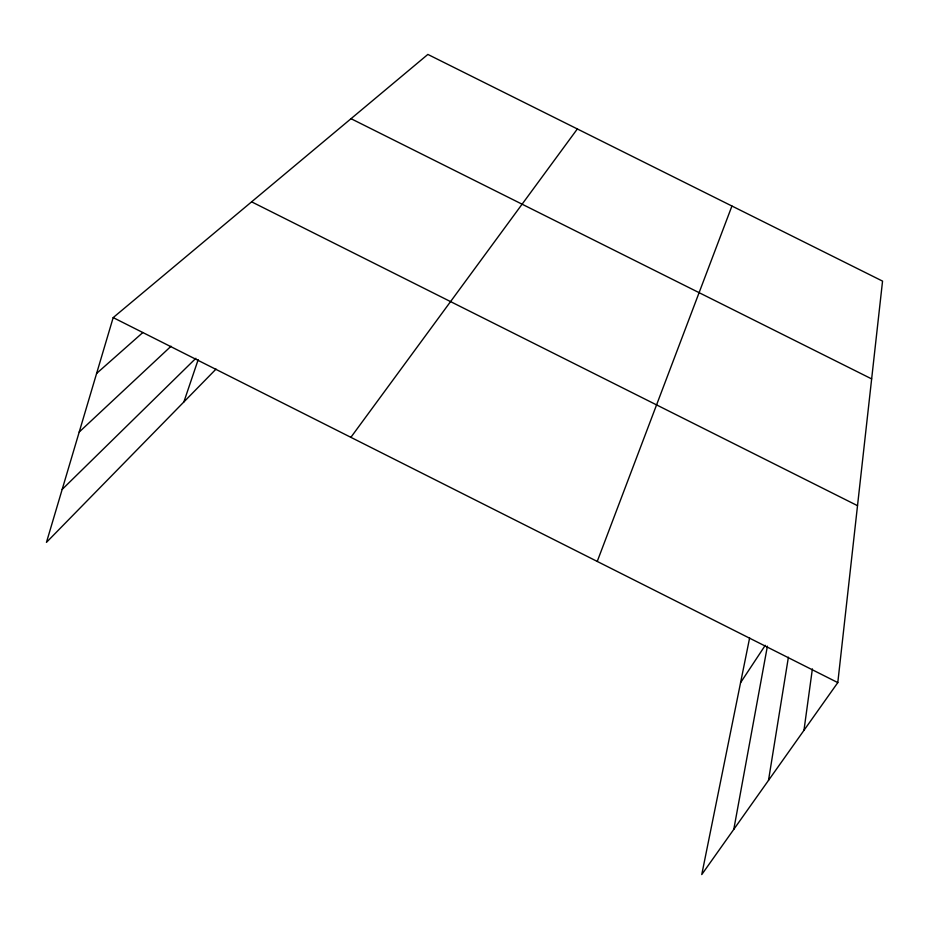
<?xml version="1.0" encoding="UTF-8"?>
<svg xmlns="http://www.w3.org/2000/svg" width="929" height="929" viewBox="0 0 929 929"><rect width="100%" height="100%" fill="white"/><g stroke="black" fill="none" stroke-linecap="round" stroke-linejoin="round"><path stroke-width="1.39" d="M749.633 637.886L701.755 874.572L837.795 682.606L882.55 281.115L427.863 54.428L113.187 317.602L46.45 542.373L216.027 369.092M803.968 730.333L812.387 668.903M768.504 780.383L788.396 657.209M733.794 829.353L767.4 646.166M183.872 401.943L198.179 359.674M597.242 561.43L731.936 206.029M740.564 682.699L765.264 645.318M350.883 437.327L577.35 128.957M62.185 489.397L195.891 358.28M79.209 432.031L171.052 346.227M96.604 373.446L142.822 332.547M351.023 118.691L871.646 378.904M251.608 201.837L857.513 505.666M113.187 317.602L837.795 682.606"/></g></svg>
